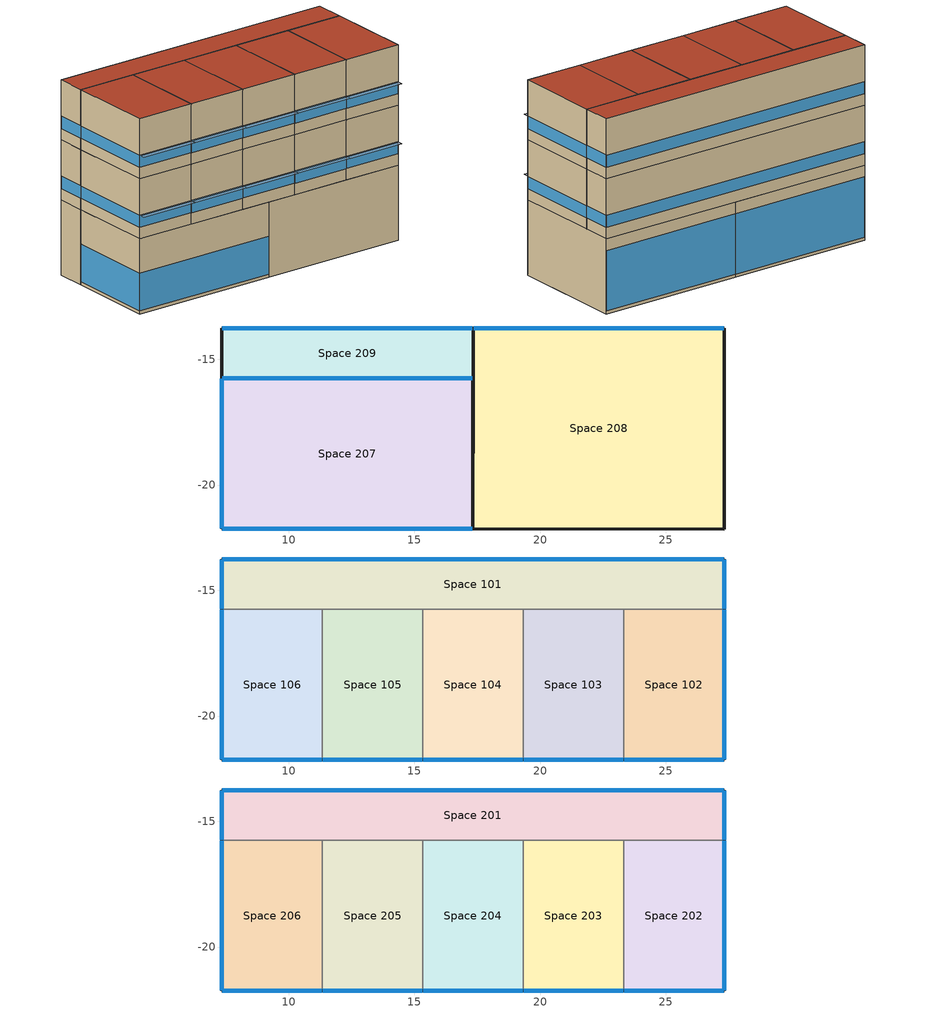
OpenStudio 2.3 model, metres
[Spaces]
Space 207
 floor ground: 17.33,-15.75 17.33,-21.75 7.33,-21.75 7.33,-15.75 z0
 wall outside: 17.33,-15.75 7.33,-15.75 7.33,-21.75 17.33,-21.75 17.33,-15.75 z0:5
 window: 17.3,-15.75 7.35,-15.75 / 7.35,-21.75 17.3,-21.75 z0.2:2.71; 7.33,-15.78 7.33,-21.73 z0.2:2.72
 roof outside: 17.33,-21.75 17.33,-15.75 7.33,-15.75 7.33,-21.75 z5
Space 208
 floor ground: 27.33,-13.75 27.33,-21.75 17.33,-21.75 17.33,-13.75 z0
 wall outside: 17.33,-15.75 17.33,-21.75 27.33,-21.75 27.33,-13.75 17.33,-13.75 z0:5
 window: 27.3,-13.75 17.35,-13.75 z0.2:4.22
 roof outside: 27.33,-21.75 27.33,-13.75 17.33,-13.75 17.33,-21.75 z5
Space 209
 floor ground: 17.33,-13.75 17.33,-15.75 7.33,-15.75 7.33,-13.75 z0
 wall outside: 17.33,-13.75 7.33,-13.75 7.33,-15.75 17.33,-15.75 17.33,-13.75 z0:5
 window: 17.3,-13.75 7.35,-13.75 z0.2:4.22; 7.35,-15.75 17.3,-15.75 z0.2:2.71
 roof outside: 17.33,-15.75 17.33,-13.75 7.33,-13.75 7.33,-15.75 z5
Space 101
 floor ground: 7.33,-15.75 7.33,-13.75 27.33,-13.75 27.33,-15.75 z5
 wall outside: 27.33,-15.75 27.33,-13.75 7.33,-13.75 7.33,-15.75 z5:9
 wall to Space 102: 23.33,-15.75 27.33,-15.75 z5:9
 wall to Space 103: 19.33,-15.75 23.33,-15.75 z5:9
 wall to Space 104: 15.33,-15.75 19.33,-15.75 z5:9
 wall to Space 105: 11.33,-15.75 15.33,-15.75 z5:9
 wall to Space 106: 7.33,-15.75 11.33,-15.75 z5:9
 window: 27.33,-15.73 27.33,-13.78 / 7.33,-13.78 7.33,-15.73 z5.76:6.58; 27.3,-13.75 7.35,-13.75 z5.76:6.56
Space 102
 floor ground: 23.33,-21.75 23.33,-15.75 27.33,-15.75 27.33,-21.75 z5
 wall outside: 23.33,-21.75 27.33,-21.75 27.33,-15.75 z5:9
 wall to Space 103: 23.33,-15.75 23.33,-21.75 z5:9
 window: 23.35,-21.75 27.3,-21.75 / 27.33,-21.73 27.33,-15.78 z5.76:6.57
Space 103
 floor ground: 19.33,-21.75 19.33,-15.75 23.33,-15.75 23.33,-21.75 z5
 wall outside: 19.33,-21.75 23.33,-21.75 z5:9
 wall to Space 104: 19.33,-15.75 19.33,-21.75 z5:9
 window: 19.35,-21.75 23.3,-21.75 z5.76:6.57
Space 104
 floor ground: 15.33,-21.75 15.33,-15.75 19.33,-15.75 19.33,-21.75 z5
 wall outside: 15.33,-21.75 19.33,-21.75 z5:9
 wall to Space 105: 15.33,-15.75 15.33,-21.75 z5:9
 window: 15.35,-21.75 19.3,-21.75 z5.76:6.57
Space 105
 floor ground: 11.33,-21.75 11.33,-15.75 15.33,-15.75 15.33,-21.75 z5
 wall outside: 11.33,-21.75 15.33,-21.75 z5:9
 wall to Space 106: 11.33,-15.75 11.33,-21.75 z5:9
 window: 11.35,-21.75 15.3,-21.75 z5.76:6.57
Space 106
 floor ground: 7.33,-21.75 7.33,-15.75 11.33,-15.75 11.33,-21.75 z5
 wall outside: 7.33,-15.75 7.33,-21.75 11.33,-21.75 z5:9
 window: 7.33,-15.78 7.33,-21.73 / 7.35,-21.75 11.3,-21.75 z5.76:6.57
Space 201
 floor to Space 101: 7.33,-15.75 7.33,-13.75 27.33,-13.75 27.33,-15.75 z9
 wall outside: 27.33,-15.75 27.33,-13.75 7.33,-13.75 7.33,-15.75 z9:13
 wall to Space 202: 23.33,-15.75 27.33,-15.75 z9:13
 wall to Space 203: 19.33,-15.75 23.33,-15.75 z9:13
 wall to Space 204: 15.33,-15.75 19.33,-15.75 z9:13
 wall to Space 205: 11.33,-15.75 15.33,-15.75 z9:13
 wall to Space 206: 7.33,-15.75 11.33,-15.75 z9:13
 window: 27.33,-15.73 27.33,-13.78 / 7.33,-13.78 7.33,-15.73 z9.76:10.58; 27.3,-13.75 7.35,-13.75 z9.76:10.56
 roof outside: 7.33,-13.75 7.33,-15.75 27.33,-15.75 27.33,-13.75 z13
Space 202
 floor to Space 102: 23.33,-21.75 23.33,-15.75 27.33,-15.75 27.33,-21.75 z9
 wall outside: 23.33,-21.75 27.33,-21.75 27.33,-15.75 z9:13
 wall to Space 203: 23.33,-15.75 23.33,-21.75 z9:13
 window: 23.35,-21.75 27.3,-21.75 / 27.33,-21.73 27.33,-15.78 z9.76:10.57
 roof outside: 23.33,-15.75 23.33,-21.75 27.33,-21.75 27.33,-15.75 z13
Space 203
 floor to Space 103: 19.33,-21.75 19.33,-15.75 23.33,-15.75 23.33,-21.75 z9
 wall outside: 19.33,-21.75 23.33,-21.75 z9:13
 wall to Space 204: 19.33,-15.75 19.33,-21.75 z9:13
 window: 19.35,-21.75 23.3,-21.75 z9.76:10.57
 roof outside: 19.33,-15.75 19.33,-21.75 23.33,-21.75 23.33,-15.75 z13
Space 204
 floor to Space 104: 15.33,-21.75 15.33,-15.75 19.33,-15.75 19.33,-21.75 z9
 wall outside: 15.33,-21.75 19.33,-21.75 z9:13
 wall to Space 205: 15.33,-15.75 15.33,-21.75 z9:13
 window: 15.35,-21.75 19.3,-21.75 z9.76:10.57
 roof outside: 15.33,-15.75 15.33,-21.75 19.33,-21.75 19.33,-15.75 z13
Space 205
 floor to Space 105: 11.33,-21.75 11.33,-15.75 15.33,-15.75 15.33,-21.75 z9
 wall outside: 11.33,-21.75 15.33,-21.75 z9:13
 wall to Space 206: 11.33,-15.75 11.33,-21.75 z9:13
 window: 11.35,-21.75 15.3,-21.75 z9.76:10.57
 roof outside: 11.33,-15.75 11.33,-21.75 15.33,-21.75 15.33,-15.75 z13
Space 206
 floor to Space 106: 7.33,-21.75 7.33,-15.75 11.33,-15.75 11.33,-21.75 z9
 wall outside: 7.33,-15.75 7.33,-21.75 11.33,-21.75 z9:13
 window: 7.35,-21.75 11.3,-21.75 / 7.33,-15.78 7.33,-21.73 z9.76:10.57
 roof outside: 7.33,-15.75 7.33,-21.75 11.33,-21.75 11.33,-15.75 z13
shading: 7.35,-21.75 7.35,-22.16 11.3,-22.16 11.3,-21.75 z10.57; 7.35,-21.75 7.35,-22.16 11.3,-22.16 11.3,-21.75 z6.57; 23.35,-21.75 23.35,-22.16 27.3,-22.16 27.3,-21.75 z6.57; 11.35,-21.75 11.35,-22.16 15.3,-22.16 15.3,-21.75 z6.57; 19.35,-21.75 19.35,-22.16 23.3,-22.16 23.3,-21.75 z6.57; 15.35,-21.75 15.35,-22.16 19.3,-22.16 19.3,-21.75 z6.57; 23.35,-21.75 23.35,-22.16 27.3,-22.16 27.3,-21.75 z10.57; 19.35,-21.75 19.35,-22.16 23.3,-22.16 23.3,-21.75 z10.57; 15.35,-21.75 15.35,-22.16 19.3,-22.16 19.3,-21.75 z10.57; 11.35,-21.75 11.35,-22.16 15.3,-22.16 15.3,-21.75 z10.57
[ClimateZones]
Climate Zone Institution Name 1=ASHRAE; Climate Zone Document Name 1=ANSI/ASHRAE Standard 169; Climate Zone Document Year 1=2006; Climate Zone Institution Name 2=CEC; Climate Zone Document Name 2=California Climate Zone Descriptions; Climate Zone Document Year 2=1995; Climate Zone Value 2=3
[Building]
Building 1: Space Type=189.1-2009 - SmHotel - GuestRoom - CZ4-8; Default Construction Set=189.1-2009 - CZ4-5 - SmHotel
[Site]
Piacenza: Latitude {deg}=44.92; Longitude {deg}=9.73; Time Zone {hr}=1; Elevation {m}=134
[SizingPeriod:DesignDay] Barometric Pressure {Pa}=99726; Sky Clearness=0; Rain Indicator=0; Snow Indicator=0; Day of Month=21; Daylight Saving Time Indicator=0; Dry-Bulb Temperature Range Modifier Type=DefaultMultipliers
Name | Maximum Dry-Bulb Temperature {C} | Daily Dry-Bulb Temperature Range {deltaC} | Humidity Indicating Conditions at Maximum Dry-Bulb | Wind Speed {m/s} | Wind Direction {deg} | Month | Day Type | Humidity Indicating Type | Solar Model Indicator | ASHRAE Taub | ASHRAE Taud
Piacenza Ann Htg 99.6% Condns DB | -6.1 | 0 | -6.1 | 2 | 250 | 1 | WinterDesignDay | Wetbulb | ASHRAEClearSky
Piacenza Ann Hum_n 99.6% Condns DP=>MCDB | 3.5 | 0 | -11.3 | 2 | 250 | 1 | WinterDesignDay | Dewpoint | ASHRAEClearSky
Piacenza Ann Htg Wind 99.6% Condns WS=>MCDB | 5.8 | 0 | 5.8 | 8.9 | 250 | 1 | WinterDesignDay | Wetbulb | ASHRAEClearSky
Piacenza Ann Clg .4% Condns DB=>MWB | 33.1 | 11.9 | 22.7 | 2.3 | 90 | 8 | SummerDesignDay | Wetbulb | ASHRAETau | 0.48 | 1.935
Piacenza Ann Clg .4% Condns WB=>MDB | 30.1 | 11.9 | 24.6 | 2.3 | 90 | 8 | SummerDesignDay | Wetbulb | ASHRAETau | 0.48 | 1.935
Piacenza Ann Clg .4% Condns DP=>MDB | 27.4 | 11.9 | 23 | 2.3 | 90 | 8 | SummerDesignDay | Dewpoint | ASHRAETau | 0.48 | 1.935
Piacenza Ann Clg .4% Condns Enth=>MDB | 30.3 | 11.9 | 74900 | 2.3 | 90 | 8 | SummerDesignDay | Enthalpy | ASHRAETau | 0.48 | 1.935
[DefaultConstructionSet]
189.1-2009 - CZ4-5 - SmHotel: Default Exterior Surface Constructions=Default Surface Constructions 1; Default Interior Surface Constructions=Default Surface Constructions 2; Default Ground Contact Surface Constructions=Default Surface Constructions 3; Default Exterior SubSurface Constructions=Default Sub Surface Constructions 1; Default Interior SubSurface Constructions=Default Sub Surface Constructions 2; Interior Partition Construction=Interior Partition
[DefaultSurfaceConstructions]
Name | Floor Construction | Wall Construction | Roof Ceiling Construction
Default Surface Constructions 1 | ExtSlabCarpet 4in ClimateZone 1-8 | ASHRAE 189.1-2009 ExtWall brick ClimateZone 4 | ASHRAE 189.1-2009 ExtRoof IEAD ClimateZone 2-5
Default Surface Constructions 2 | Interior Floor | Interior Wall | Interior Ceiling
Default Surface Constructions 3 | ExtSlabCarpet 4in ClimateZone 1-8 | ExtSlabCarpet 4in ClimateZone 1-8 | ExtSlabCarpet 4in ClimateZone 1-8
[Construction]
ExtSlabCarpet 4in ClimateZone 1-8: MAT-CC05 4 HW CONCRETE, CP02 CARPET PAD
ASHRAE 189.1-2009 ExtRoof IEAD ClimateZone 2-5: Roof Membrane, Roof Insulation [21], Metal Decking
Interior Floor: F16 Acoustic tile, F05 Ceiling air space resistance, M11 100mm lightweight concrete
Interior Wall: G01a 19mm gypsum board, F04 Wall air space resistance, G01a 19mm gypsum board
Interior Ceiling: M11 100mm lightweight concrete, F05 Ceiling air space resistance, F16 Acoustic tile
ASHRAE 189.1-2009 ExtWindow ClimateZone 4-5: Theoretical Glass [207]
Exterior Door: F08 Metal surface, I01 25mm insulation board
Interior Window: Clear 3mm
Interior Door; Interior Partition: G05 25mm wood
ASHRAE 189.1-2009 ExtWall brick ClimateZone 4: brick, F04 Wall air space resistance 3, Wall Insulation [36], brick
[Material] Thermal Absorptance=0.9
Name | Roughness | Thickness {m} | Conductivity {W/m-K} | Density {kg/m3} | Specific Heat {J/kg-K} | Solar Absorptance | Visible Absorptance
MAT-CC05 4 HW CONCRETE | Rough | 0.1016 | 1.311 | 2240 | 836.8 | 0.85 | 0.85
brick | MediumRough | 0.2 | 0.5 | 1500 | 1200 | 0.4 | 0.4
Roof Membrane | VeryRough | 0.0095 | 0.16 | 1121.29 | 1460 | 0.7 | 0.7
Roof Insulation [21] | MediumRough | 0.2105 | 0.049 | 265 | 836.8 | 0.7 | 0.7
Metal Decking | MediumSmooth | 0.0015 | 45.006 | 7680 | 418.4 | 0.6 | 0.6
F16 Acoustic tile | MediumSmooth | 0.0191 | 0.06 | 368 | 590 | 0.3 | 0.3
M11 100mm lightweight concrete | MediumRough | 0.1016 | 0.53 | 1280 | 840 | 0.5 | 0.5
G01a 19mm gypsum board | MediumSmooth | 0.019 | 0.16 | 800 | 1090 | 0.4 | 0.4
F08 Metal surface | Smooth | 0.0008 | 45.28 | 7824 | 500 | 0.7 | 0.7
I01 25mm insulation board | MediumRough | 0.0254 | 0.03 | 43 | 1210 | 0.6 | 0.6
G05 25mm wood | MediumSmooth | 0.0254 | 0.15 | 608 | 1630 | 0.5 | 0.5
Wall Insulation [36] | MediumRough | 0.0566 | 0.0432 | 91 | 837 | 0.5 | 0.5
[Material:NoMass]
CP02 CARPET PAD: Roughness=Smooth; Thermal Resistance {m2-K/W}=0.1; Thermal Absorptance=0.9; Solar Absorptance=0.8; Visible Absorptance=0.8
[Material:AirGap]
Name | Thermal Resistance {m2-K/W}
F05 Ceiling air space resistance | 0.18
F04 Wall air space resistance; F04 Wall air space resistance 3 | 0.15
[DefaultSubSurfaceConstructions]
Name | Fixed Window Construction | Operable Window Construction | Door Construction | Tubular Daylight Dome Construction | Tubular Daylight Diffuser Construction
Default Sub Surface Constructions 1 | ASHRAE 189.1-2009 ExtWindow ClimateZone 4-5 | ASHRAE 189.1-2009 ExtWindow ClimateZone 4-5 | Exterior Door | Interior Window | Interior Window
Default Sub Surface Constructions 2 | Interior Window | Interior Window | Interior Door
[WindowMaterial:Glazing] Optical Data Type=SpectralAverage; Thickness {m}=0.003; Back Side Solar Reflectance at Normal Incidence=0; Back Side Visible Reflectance at Normal Incidence=0; Infrared Transmittance at Normal Incidence=0; Dirt Correction Factor for Solar and Visible Transmittance=1; Solar Diffusing=No
Name | Solar Transmittance at Normal Incidence | Front Side Solar Reflectance at Normal Incidence | Visible Transmittance at Normal Incidence | Front Side Visible Reflectance at Normal Incidence | Front Side Infrared Hemispherical Emissivity | Back Side Infrared Hemispherical Emissivity | Conductivity {W/m-K}
Theoretical Glass [207] | 0.3311 | 0.6189 | 0.44 | 0.51 | 0.9 | 0.9 | 0.0133
Clear 3mm | 0.837 | 0.075 | 0.898 | 0.081 | 0.84 | 0.84 | 0.9
[SpaceType] Default Construction Set=189.1-2009 - CZ4-5 - SmHotel; Standards Building Type=SmallHotel
Name | Default Schedule Set | Design Specification Outdoor Air Object | Standards Space Type
189.1-2009 - SmHotel - Corridor - CZ4-8 | 189.1-2009 - SmHotel - Corridor - CZ4-8 Schedule Set | 189.1-2009 - SmHotel - Corridor - CZ4-8 Ventilation | Corridor
189.1-2009 - SmHotel - GuestRoom - CZ4-8 | 189.1-2009 - SmHotel - GuestRoom - CZ4-8 Schedule Set | 189.1-2009 - SmHotel - GuestRoom - CZ4-8 Ventilation | GuestRoom
189.1-2009 - SmHotel - Laundry - CZ4-8 | 189.1-2009 - SmHotel - Laundry - CZ4-8 Schedule Set | 189.1-2009 - SmHotel - Laundry - CZ4-8 Ventilation | Laundry
189.1-2009 - SmHotel - PublicRestroom - CZ4-8 | 189.1-2009 - SmHotel - PublicRestroom - CZ4-8 Schedule Set | 189.1-2009 - SmHotel - PublicRestroom - CZ4-8 Ventilation | PublicRestroom
[DefaultScheduleSet] Infiltration Schedule=SmallHotel Infil Half On
Name | Lighting Schedule | Number of People Schedule | People Activity Level Schedule | Electric Equipment Schedule | Gas Equipment Schedule
189.1-2009 - SmHotel - Corridor - CZ4-8 Schedule Set | SmallHotel Bldg Light
189.1-2009 - SmHotel - GuestRoom - CZ4-8 Schedule Set | SmallHotel GuestRoom Light | SmallHotel GuestRoom Occ | SmallHotel Activity | SmallHotel GuestRoom Equip
189.1-2009 - SmHotel - Laundry - CZ4-8 Schedule Set | SmallHotel Laundry Light | SmallHotel Laundry Occ | SmallHotel Activity | SmallHotel Laundry Equip | SmallHotel Laundry Gas
189.1-2009 - SmHotel - PublicRestroom - CZ4-8 Schedule Set | SmallHotel Bldg Light | SmallHotel Bldg Occ | SmallHotel Activity | SmallHotel Bldg Equip
[Lights:Definition] Design Level Calculation Method=Watts/Area
Name | Watts per Space Floor Area {W/m2}
189.1-2009 - SmHotel - Corridor - CZ4-8 Lights Definition | 4.84376
189.1-2009 - SmHotel - GuestRoom - CZ4-8 Lights Definition | 10.6563
189.1-2009 - SmHotel - Laundry - CZ4-8 Lights Definition | 5.81251
189.1-2009 - SmHotel - PublicRestroom - CZ4-8 Lights Definition | 8.71877
[Lights]
Name | Lights Definition | Space or SpaceType
189.1-2009 - SmHotel - Corridor - CZ4-8 Lights | 189.1-2009 - SmHotel - Corridor - CZ4-8 Lights Definition | 189.1-2009 - SmHotel - Corridor - CZ4-8
189.1-2009 - SmHotel - GuestRoom - CZ4-8 Lights | 189.1-2009 - SmHotel - GuestRoom - CZ4-8 Lights Definition | 189.1-2009 - SmHotel - GuestRoom - CZ4-8
189.1-2009 - SmHotel - Laundry - CZ4-8 Lights | 189.1-2009 - SmHotel - Laundry - CZ4-8 Lights Definition | 189.1-2009 - SmHotel - Laundry - CZ4-8
189.1-2009 - SmHotel - PublicRestroom - CZ4-8 Lights | 189.1-2009 - SmHotel - PublicRestroom - CZ4-8 Lights Definition | 189.1-2009 - SmHotel - PublicRestroom - CZ4-8
[DesignSpecification:OutdoorAir] Outdoor Air Method=Sum
Name | Outdoor Air Flow per Floor Area {m3/s-m2} | Outdoor Air Flow per Person {m3/s-person}
189.1-2009 - SmHotel - Corridor - CZ4-8 Ventilation | 0.000254
189.1-2009 - SmHotel - GuestRoom - CZ4-8 Ventilation |  | 0.00707921
189.1-2009 - SmHotel - Laundry - CZ4-8 Ventilation |  | 0.0117987
189.1-2009 - SmHotel - PublicRestroom - CZ4-8 Ventilation | 0.0048768
[SpaceInfiltration:DesignFlowRate] Design Flow Rate Calculation Method=Flow/ExteriorArea; Flow per Exterior Surface Area {m3/s-m2}=0.000226568
Name | Space or SpaceType
189.1-2009 - SmHotel - Corridor - CZ4-8 Infiltration | 189.1-2009 - SmHotel - Corridor - CZ4-8
189.1-2009 - SmHotel - GuestRoom - CZ4-8 Infiltration | 189.1-2009 - SmHotel - GuestRoom - CZ4-8
189.1-2009 - SmHotel - Laundry - CZ4-8 Infiltration | 189.1-2009 - SmHotel - Laundry - CZ4-8
189.1-2009 - SmHotel - PublicRestroom - CZ4-8 Infiltration | 189.1-2009 - SmHotel - PublicRestroom - CZ4-8
[ThermostatSetpoint:DualSetpoint] Heating Setpoint Temperature Schedule=SmallHotel HtgSetp; Cooling Setpoint Temperature Schedule=SmallHotel ClgSetp
Thermal Zone 1 Thermostat; Thermal Zone 2 Thermostat; Thermal Zone 3 Thermostat; Thermal Zone 4 Thermostat 1
[People:Definition] Number of People Calculation Method=People/Area; Fraction Radiant=0.3
Name | People per Space Floor Area {person/m2}
189.1-2009 - SmHotel - GuestRoom - CZ4-8 People Definition | 0.0459619
189.1-2009 - SmHotel - Laundry - CZ4-8 People Definition | 0.107639
189.1-2009 - SmHotel - PublicRestroom - CZ4-8 People Definition | 0.0306771
[People]
Name | People Definition | Space or SpaceType
189.1-2009 - SmHotel - GuestRoom - CZ4-8 People | 189.1-2009 - SmHotel - GuestRoom - CZ4-8 People Definition | 189.1-2009 - SmHotel - GuestRoom - CZ4-8
189.1-2009 - SmHotel - Laundry - CZ4-8 People | 189.1-2009 - SmHotel - Laundry - CZ4-8 People Definition | 189.1-2009 - SmHotel - Laundry - CZ4-8
189.1-2009 - SmHotel - PublicRestroom - CZ4-8 People | 189.1-2009 - SmHotel - PublicRestroom - CZ4-8 People Definition | 189.1-2009 - SmHotel - PublicRestroom - CZ4-8
[ElectricEquipment:Definition] Design Level Calculation Method=Watts/Area
Name | Watts per Space Floor Area {W/m2}
189.1-2009 - SmHotel - GuestRoom - CZ4-8 Electric Equipment Definition | 7.31946
189.1-2009 - SmHotel - Laundry - CZ4-8 Electric Equipment Definition | 11.1945
189.1-2009 - SmHotel - PublicRestroom - CZ4-8 Electric Equipment Definition | 5.48959
[ElectricEquipment]
Name | Electric Equipment Definition | Space or SpaceType
189.1-2009 - SmHotel - GuestRoom - CZ4-8 Electric Equipment; Electric Equipment 1 | 189.1-2009 - SmHotel - GuestRoom - CZ4-8 Electric Equipment Definition | 189.1-2009 - SmHotel - GuestRoom - CZ4-8
189.1-2009 - SmHotel - Laundry - CZ4-8 Electric Equipment | 189.1-2009 - SmHotel - Laundry - CZ4-8 Electric Equipment Definition | 189.1-2009 - SmHotel - Laundry - CZ4-8
189.1-2009 - SmHotel - PublicRestroom - CZ4-8 Electric Equipment | 189.1-2009 - SmHotel - PublicRestroom - CZ4-8 Electric Equipment Definition | 189.1-2009 - SmHotel - PublicRestroom - CZ4-8
[GasEquipment:Definition]
189.1-2009 - SmHotel - Laundry - CZ4-8 Gas Equipment Definition: Design Level Calculation Method=Watts/Area; Watts per Space Floor Area {W/m2}=134.386
[GasEquipment] Gas Equipment Definition=189.1-2009 - SmHotel - Laundry - CZ4-8 Gas Equipment Definition; Space or SpaceType=189.1-2009 - SmHotel - Laundry - CZ4-8
189.1-2009 - SmHotel - Laundry - CZ4-8 Gas Equipment; Gas Equipment 1
[BuildingStory]
Name | Nominal Z Coordinate {m} | Nominal Floor to Floor Height {m}
Building Story 1 | 0 | 4
Building Story 2 | 4 | 4
Building Story 3 | 0 | 5
[Space] Default Construction Set=189.1-2009 - CZ4-5 - SmHotel; Building Story=Building Story 1
Name | Space Type | Default Schedule Set | Thermal Zone
Space 101; Space 201; Space 209 | 189.1-2009 - SmHotel - Corridor - CZ4-8 | 189.1-2009 - SmHotel - Corridor - CZ4-8 Schedule Set | Thermal Zone 1
Space 102; Space 103; Space 104; Space 105; Space 106; Space 202; Space 203; Space 204; Space 205; Space 206 | 189.1-2009 - SmHotel - GuestRoom - CZ4-8 | 189.1-2009 - SmHotel - GuestRoom - CZ4-8 Schedule Set | Thermal Zone 4
Space 207 | 189.1-2009 - SmHotel - PublicRestroom - CZ4-8 | 189.1-2009 - SmHotel - PublicRestroom - CZ4-8 Schedule Set | Thermal Zone 3
Space 208 | 189.1-2009 - SmHotel - Laundry - CZ4-8 | 189.1-2009 - SmHotel - Laundry - CZ4-8 Schedule Set | Thermal Zone 2
[ThermalZone] Use Ideal Air Loads=Yes
Name | Thermostat
Thermal Zone 1 | Thermal Zone 1 Thermostat
Thermal Zone 2 | Thermal Zone 2 Thermostat
Thermal Zone 3 | Thermal Zone 3 Thermostat
Thermal Zone 4 | Thermal Zone 4 Thermostat 1
[Sizing:Zone] Zone Cooling Design Supply Air Temperature Input Method=SupplyAirTemperature; Zone Cooling Design Supply Air Temperature {C}=14; Zone Cooling Design Supply Air Temperature Difference {deltaC}=11.11; Zone Heating Design Supply Air Temperature Input Method=SupplyAirTemperature; Zone Heating Design Supply Air Temperature {C}=40; Zone Heating Design Supply Air Temperature Difference {deltaC}=11.11; Zone Cooling Design Supply Air Humidity Ratio {kg-H2O/kg-air}=0.0085; Zone Heating Design Supply Air Humidity Ratio {kg-H2O/kg-air}=0.008; Cooling Design Air Flow Method=DesignDay; Heating Design Air Flow Method=DesignDay; Account for Dedicated Outdoor Air System=No; Dedicated Outdoor Air System Control Strategy=NeutralSupplyAir; Dedicated Outdoor Air Low Setpoint Temperature for Design {C}=autosize; Dedicated Outdoor Air High Setpoint Temperature for Design {C}=autosize
Thermal Zone 1; Thermal Zone 2; Thermal Zone 3; Thermal Zone 4
[Schedule:Ruleset]
Name | Default Day Schedule | Summer Design Day Schedule | Winter Design Day Schedule
SmallHotel Bldg Light | SmallHotel Bldg Light Default Schedule | SmallHotel Bldg Light Summer Design Day | SmallHotel Bldg Light Winter Design Day
SmallHotel Infil Half On | SmallHotel Infil Half On Default Schedule | SmallHotel Infil Half On Summer Design Day | SmallHotel Infil Half On Winter Design Day
SmallHotel HtgSetp | SmallHotel HtgSetp Default Schedule | SmallHotel HtgSetp Summer Design Day | SmallHotel HtgSetp Winter Design Day
SmallHotel ClgSetp | SmallHotel ClgSetp Default Schedule | SmallHotel ClgSetp Summer Design Day | SmallHotel ClgSetp Winter Design Day
SmallHotel Activity | SmallHotel Activity Default Schedule | SmallHotel Activity Summer Design Day | SmallHotel Activity Winter Design Day
SmallHotel Bldg Occ | SmallHotel Bldg Occ Default Schedule | SmallHotel Bldg Occ Summer Design Day | SmallHotel Bldg Occ Winter Design Day
SmallHotel Bldg Equip | SmallHotel Bldg Equip Default Schedule | SmallHotel Bldg Equip Summer Design Day | SmallHotel Bldg Equip Winter Design Day
SmallHotel GuestRoom Light | SmallHotel GuestRoom Light Default Schedule | SmallHotel GuestRoom Light Summer Design Day | SmallHotel GuestRoom Light Winter Design Day
SmallHotel GuestRoom Occ | SmallHotel GuestRoom Occ Default Schedule | SmallHotel GuestRoom Occ Summer Design Day | SmallHotel GuestRoom Occ Winter Design Day
SmallHotel GuestRoom Equip | SmallHotel GuestRoom Equip Default Schedule | SmallHotel GuestRoom Equip Summer Design Day | SmallHotel GuestRoom Equip Winter Design Day
SmallHotel Laundry Light | SmallHotel Laundry Light Default Schedule | SmallHotel Laundry Light Summer Design Day | SmallHotel Laundry Light Winter Design Day
SmallHotel Laundry Occ | SmallHotel Laundry Occ Default Schedule | SmallHotel Laundry Occ Summer Design Day | SmallHotel Laundry Occ Winter Design Day
SmallHotel Laundry Equip | SmallHotel Laundry Equip Default Schedule | SmallHotel Laundry Equip Summer Design Day | SmallHotel Laundry Equip Winter Design Day
SmallHotel Laundry Gas | SmallHotel Laundry Gas Default Schedule | SmallHotel Laundry Gas Summer Design Day | SmallHotel Laundry Gas Winter Design Day
[Schedule:Day]
SmallHotel Bldg Light Default Schedule: 1, 0, 0.2, 2, 0, 0.15, 5, 0, 0.1, 6, 0, 0.2, 7, 0, 0.4, 8, 0, 0.5, 10, 0, 0.4, 18, 0, 0.25, 19, 0, 0.6, 20, 0, 0.8, 21, 0, 0.9, 22, 0, 0.8, 23, 0, 0.6, 24, 0, 0.3
SmallHotel Bldg Light Summer Design Day; SmallHotel Bldg Occ Summer Design Day; SmallHotel Bldg Equip Summer Design Day; SmallHotel GuestRoom Light Summer Design Day; SmallHotel GuestRoom Occ Summer Design Day; SmallHotel GuestRoom Equip Summer Design Day; SmallHotel Laundry Occ Summer Design Day; SmallHotel Laundry Equip Summer Design Day; SmallHotel Laundry Gas Summer Design Day: 24, 0, 1
SmallHotel Bldg Light Winter Design Day; SmallHotel Bldg Occ Winter Design Day; SmallHotel Bldg Equip Winter Design Day; SmallHotel GuestRoom Light Winter Design Day; SmallHotel GuestRoom Occ Winter Design Day; SmallHotel GuestRoom Equip Winter Design Day; SmallHotel Laundry Occ Winter Design Day; SmallHotel Laundry Equip Winter Design Day; SmallHotel Laundry Gas Winter Design Day: 24, 0, 0
SmallHotel Bldg Light Rule 1 Day Schedule: 2, 0, 0.3, 6, 0, 0.2, 7, 0, 0.3, 9, 0, 0.4, 13, 0, 0.3, 18, 0, 0.2, 19, 0, 0.5, 20, 0, 0.7, 21, 0, 0.8, 22, 0, 0.6, 23, 0, 0.5, 24, 0, 0.3
SmallHotel Bldg Light Rule 2 Day Schedule: 2, 0, 0.2, 6, 0, 0.1, 8, 0, 0.3, 10, 0, 0.4, 11, 0, 0.3, 18, 0, 0.25, 19, 0, 0.6, 22, 0, 0.7, 23, 0, 0.6, 24, 0, 0.3
SmallHotel Infil Half On Default Schedule; SmallHotel Infil Half On Summer Design Day; SmallHotel Infil Half On Winter Design Day: 24, 0, 0.5
SmallHotel HtgSetp Default Schedule; SmallHotel HtgSetp Summer Design Day; SmallHotel HtgSetp Winter Design Day: 24, 0, 21
SmallHotel ClgSetp Default Schedule; SmallHotel ClgSetp Summer Design Day; SmallHotel ClgSetp Winter Design Day: 24, 0, 24
SmallHotel Activity Default Schedule: 24, 0, 60.1994
SmallHotel Activity Summer Design Day: 24, 0, 60.1454
SmallHotel Activity Winter Design Day: 24, 0, 67.62
SmallHotel Bldg Occ Default Schedule: 6, 0, 0.9, 7, 0, 0.7, 9, 0, 0.4, 15, 0, 0.2, 16, 0, 0.3, 19, 0, 0.5, 21, 0, 0.7, 22, 0, 0.8, 24, 0, 0.9
SmallHotel Bldg Occ Rule 1 Day Schedule: 8, 0, 0.7, 11, 0, 0.5, 13, 0, 0.3, 16, 0, 0.2, 17, 0, 0.3, 19, 0, 0.4, 21, 0, 0.6, 24, 0, 0.8
SmallHotel Bldg Occ Rule 2 Day Schedule: 6, 0, 0.9, 7, 0, 0.7, 9, 0, 0.5, 17, 0, 0.3, 18, 0, 0.5, 21, 0, 0.6, 24, 0, 0.7
SmallHotel Bldg Equip Default Schedule: 1, 0, 0.3, 2, 0, 0.25, 5, 0, 0.2, 6, 0, 0.3, 7, 0, 0.5, 8, 0, 0.6, 10, 0, 0.5, 18, 0, 0.35, 19, 0, 0.7, 20, 0, 0.9, 21, 0, 0.95, 22, 0, 0.9, 23, 0, 0.7, 24, 0, 0.4
SmallHotel Bldg Equip Rule 1 Day Schedule: 2, 0, 0.4, 6, 0, 0.3, 7, 0, 0.4, 9, 0, 0.5, 13, 0, 0.4, 18, 0, 0.3, 19, 0, 0.6, 20, 0, 0.8, 21, 0, 0.9, 22, 0, 0.7, 23, 0, 0.6, 24, 0, 0.4
SmallHotel Bldg Equip Rule 2 Day Schedule: 2, 0, 0.3, 6, 0, 0.2, 8, 0, 0.4, 10, 0, 0.5, 11, 0, 0.4, 18, 0, 0.35, 19, 0, 0.7, 22, 0, 0.8, 23, 0, 0.7, 24, 0, 0.4
SmallHotel GuestRoom Light Default Schedule: 1, 0, 0.22, 2, 0, 0.17, 5, 0, 0.11, 6, 0, 0.22, 7, 0, 0.44, 8, 0, 0.56, 10, 0, 0.44, 18, 0, 0.28, 19, 0, 0.67, 20, 0, 0.89, 21, 0, 1, 22, 0, 0.89, 23, 0, 0.67, 24, 0, 0.33
SmallHotel GuestRoom Light Rule 1 Day Schedule: 2, 0, 0.26, 6, 0, 0.11, 8, 0, 0.41, 10, 0, 0.56, 11, 0, 0.41, 18, 0, 0.33, 19, 0, 0.85, 22, 0, 1, 23, 0, 0.85, 24, 0, 0.41
SmallHotel GuestRoom Occ Default Schedule: 6, 0, 0.65, 7, 0, 0.5, 9, 0, 0.28, 15, 0, 0.13, 16, 0, 0.2, 19, 0, 0.35, 21, 0, 0.5, 22, 0, 0.58, 24, 0, 0.65
SmallHotel GuestRoom Occ Rule 1 Day Schedule: 6, 0, 0.65, 7, 0, 0.5, 9, 0, 0.34, 17, 0, 0.2, 18, 0, 0.34, 19, 0, 0.35, 21, 0, 0.65, 24, 0, 0.5
SmallHotel GuestRoom Equip Default Schedule: 6, 0, 0.2, 7, 0, 0.62, 8, 0, 0.9, 10, 0, 0.43, 17, 0, 0.26, 19, 0, 0.51, 20, 0, 0.49, 21, 0, 0.66, 22, 0, 0.7, 23, 0, 0.35, 24, 0, 0.2
SmallHotel GuestRoom Equip Rule 1 Day Schedule: 6, 0, 0.2, 7, 0, 0.3, 8, 0, 0.62, 9, 0, 0.9, 10, 0, 0.62, 17, 0, 0.29, 18, 0, 0.43, 19, 0, 0.51, 20, 0, 0.49, 21, 0, 0.66, 22, 0, 0.7, 23, 0, 0.35, 24, 0, 0.2
SmallHotel Laundry Light Default Schedule; SmallHotel Laundry Light Summer Design Day; SmallHotel Laundry Light Winter Design Day: 8, 0, 0, 17, 0, 1, 24, 0, 0
SmallHotel Laundry Occ Default Schedule; SmallHotel Laundry Occ Rule 1 Day Schedule: 8, 0, 0, 10, 0, 0.09, 12, 0, 0.18, 13, 0, 0, 16, 0, 0.18, 17, 0, 0.09, 24, 0, 0
SmallHotel Laundry Equip Default Schedule: 8, 0, 0, 16, 0, 1, 24, 0, 0
SmallHotel Laundry Gas Default Schedule: 9, 0, 0, 17, 0, 1, 24, 0, 0
[Schedule:Rule] Apply Monday=No; Apply Tuesday=No; Apply Wednesday=No; Apply Thursday=No; Apply Friday=No; Date Specification Type=DateRange; Start Month=1; Start Day=1; End Month=12; End Day=31
Name | Schedule Ruleset | Rule Order | Day Schedule | Apply Sunday | Apply Saturday
SmallHotel Bldg Light Rule 1 | SmallHotel Bldg Light | 0 | SmallHotel Bldg Light Rule 1 Day Schedule | Yes | No
SmallHotel Bldg Light Rule 2 | SmallHotel Bldg Light | 1 | SmallHotel Bldg Light Rule 2 Day Schedule | No | Yes
SmallHotel Bldg Occ Rule 1 | SmallHotel Bldg Occ | 0 | SmallHotel Bldg Occ Rule 1 Day Schedule | Yes | No
SmallHotel Bldg Occ Rule 2 | SmallHotel Bldg Occ | 1 | SmallHotel Bldg Occ Rule 2 Day Schedule | No | Yes
SmallHotel Bldg Equip Rule 1 | SmallHotel Bldg Equip | 0 | SmallHotel Bldg Equip Rule 1 Day Schedule | Yes | No
SmallHotel Bldg Equip Rule 2 | SmallHotel Bldg Equip | 1 | SmallHotel Bldg Equip Rule 2 Day Schedule | No | Yes
SmallHotel GuestRoom Light Rule 1 | SmallHotel GuestRoom Light | 0 | SmallHotel GuestRoom Light Rule 1 Day Schedule | Yes | Yes
SmallHotel GuestRoom Occ Rule 1 | SmallHotel GuestRoom Occ | 0 | SmallHotel GuestRoom Occ Rule 1 Day Schedule | Yes | Yes
SmallHotel GuestRoom Equip Rule 1 | SmallHotel GuestRoom Equip | 0 | SmallHotel GuestRoom Equip Rule 1 Day Schedule | Yes | Yes
SmallHotel Laundry Occ Rule 1 | SmallHotel Laundry Occ | 0 | SmallHotel Laundry Occ Rule 1 Day Schedule | Yes | Yes
